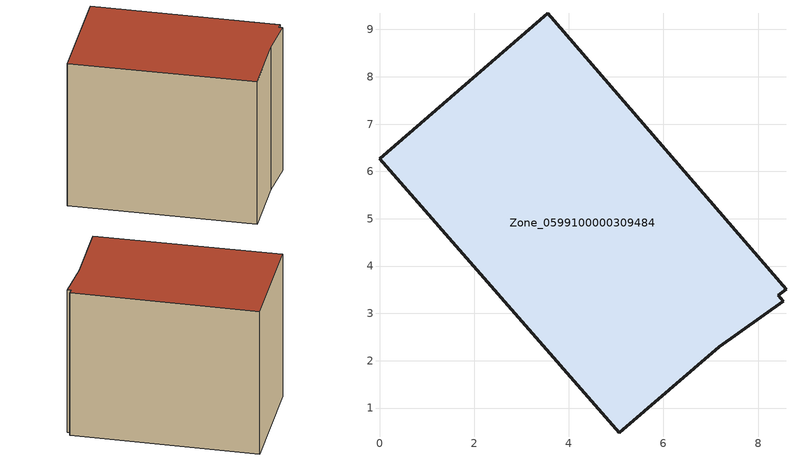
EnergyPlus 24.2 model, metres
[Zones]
Zone_0599100000309484
 floor ground (C_G): 0,6.27 3.56,9.34 8.59,3.51 8.43,3.38 8.54,3.26 7.18,2.3 5.07,0.48 z0
 wall outside (C_F): 3.56,9.34 0,6.27 5.07,0.48 7.18,2.3 8.54,3.26 8.43,3.38 8.59,3.51 3.56,9.34 z0:6.53
 roof outside (C_R): 8.54,3.26 8.43,3.38 8.59,3.51 3.56,9.34 0,6.27 5.07,0.48 7.18,2.3 z6.53
[BUILDING]
Pand.0599100000309484: North Axis=0; Terrain=City; Loads Convergence Tolerance Value=0.04; Temperature Convergence Tolerance Value=0.4; Solar Distribution=FullExterior; Maximum Number of Warmup Days=25; Minimum Number of Warmup Days=1
[Site:Location]
Rotterdam.The.Hague.AP_ZH_NLD Design_Conditions: Latitude=51.96; Longitude=4.45; Time Zone=1; Elevation=-4.5
[SITE:GROUNDTEMPERATURE:BUILDINGSURFACE]
18, 18, 18, 18, 18, 18, 18, 18, 18, 18, 18, 18
[MATERIAL] Thermal Absorptance=0.9; Solar Absorptance=0.7; Visible Absorptance=0.7
Name | Roughness | Thickness | Conductivity | Density | Specific Heat
G.TI.1946 | MediumSmooth | 0.15 | 1 | 540 | 1210
F.TI.1946 | Rough | 0.3 | 0.857143 | 1920 | 840
R.TI.1946 | MediumRough | 0.2 | 0.1 | 1500 | 1000
[CONSTRUCTION]
C_G: G.TI.1946
C_F: F.TI.1946
C_R: R.TI.1946
[ZONE]
Zone_0599100000309484: Type=1; Multiplier=1; Ceiling Height=Autocalculate; Volume=Autocalculate; Floor Area=autocalculate; Part of Total Floor Area=Yes
[ZONEINFILTRATION:DESIGNFLOWRATE]
Infil_Zone_0599100000309484: Zone or ZoneList or Space or SpaceList=Zone_0599100000309484; Schedule=AlwaysOn; Design Flow Rate Calculation Method=Flow/Area; Flow Rate per Floor Area=0.003; Constant Term Coefficient=1; Temperature Term Coefficient=0; Velocity Term Coefficient=0; Velocity Squared Term Coefficient=0
[HVACTEMPLATE:ZONE:IDEALLOADSAIRSYSTEM]
Zone_0599100000309484: Maximum Heating Supply Air Temperature=50; Minimum Cooling Supply Air Temperature=13; Maximum Heating Supply Air Humidity Ratio=0.0156; Minimum Cooling Supply Air Humidity Ratio=0.0077; Heating Limit=NoLimit; Cooling Limit=NoLimit; Dehumidification Control Type=ConstantSensibleHeatRatio; Cooling Sensible Heat Ratio=0.7; Dehumidification Setpoint=60; Humidification Control Type=None; Humidification Setpoint=30; Outdoor Air Method=None; Outdoor Air Flow Rate per Person=0.00944; Outdoor Air Flow Rate per Zone Floor Area=0; Outdoor Air Flow Rate per Zone=0; Demand Controlled Ventilation Type=None; Outdoor Air Economizer Type=NoEconomizer; Heat Recovery Type=None; Sensible Heat Recovery Effectiveness=0.7; Latent Heat Recovery Effectiveness=0.65
[ZONECONTROL:THERMOSTAT]
ThermostatControl_Zone_0599100000309484: Zone or ZoneList=Zone_0599100000309484; Control Type Schedule=DualSetpointControlType; Control 1=Thermostat_Zone_0599100000309484; Temperature Difference Between Cutout And Setpoint=0
[THERMOSTATSETPOINT:DUALSETPOINT]
Thermostat_Zone_0599100000309484: Heating Setpoint Temperature Schedule=HeatingSetpoint_Zone_0599100000309484; Cooling Setpoint Temperature Schedule=CoolingSetpoint_Zone_0599100000309484
[SCHEDULE:COMPACT]
HeatingSetpoint_Zone_0599100000309484: Through: 12/31, For: AllDays, Until: 24:00, 21
CoolingSetpoint_Zone_0599100000309484: Through: 12/31, For: AllDays, Until: 24:00, 24
DualSetpointControlType: Through: 12/31, For: AllDays, Until: 24:00, 4
AlwaysOn: Through: 12/31, For: AllDays, Until: 24:00, 1
